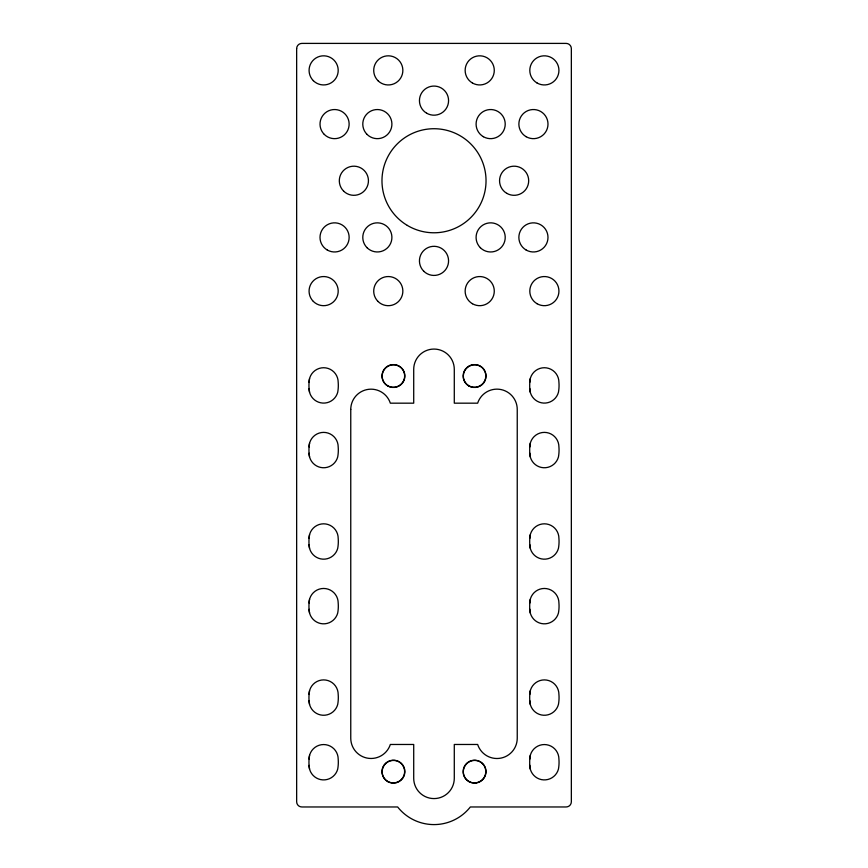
<?xml version="1.0" encoding="UTF-8"?>
<svg xmlns="http://www.w3.org/2000/svg" width="868" height="868" viewBox="0 0 868 868"><rect width="100%" height="100%" fill="white"/><g stroke="black" fill="none" stroke-linecap="round" stroke-linejoin="round"><path stroke-width="1.3" d="M529.795 382.3A14.572 14.572 0 0 1 544.366 367.728A14.572 14.572 0 0 1 558.927 382.3A38.409 38.409 0 0 1 558.439 392.314A14.572 14.572 0 0 1 529.795 388.538M530.294 392.314A38.409 38.409 0 0 1 530.294 378.535M529.795 446.955A14.572 14.572 0 0 1 544.366 432.383A14.572 14.572 0 0 1 558.927 446.955A38.409 38.409 0 0 1 558.439 456.969A14.572 14.572 0 0 1 529.795 453.194M530.294 456.969A38.409 38.409 0 0 1 530.294 443.179M529.795 538.377A14.572 14.572 0 0 1 544.366 523.816A14.572 14.572 0 0 1 558.927 538.377A38.409 38.409 0 0 1 558.439 548.392A14.572 14.572 0 0 1 529.795 544.627M530.294 548.392A38.409 38.409 0 0 1 530.294 534.612M529.795 603.032A14.572 14.572 0 0 1 544.366 588.461A14.572 14.572 0 0 1 558.927 603.032A38.409 38.409 0 0 1 558.439 613.047A14.572 14.572 0 0 1 529.795 609.282M530.294 613.047A38.409 38.409 0 0 1 530.294 599.267M529.795 694.465A14.572 14.572 0 0 1 544.366 679.894A14.572 14.572 0 0 1 558.927 694.465A38.409 38.409 0 0 1 558.439 704.48A14.572 14.572 0 0 1 529.795 700.704M530.294 704.48A38.409 38.409 0 0 1 530.294 690.689M529.795 759.12A14.572 14.572 0 0 1 544.366 744.549A14.572 14.572 0 0 1 558.927 759.12A38.409 38.409 0 0 1 558.439 769.124A14.572 14.572 0 0 1 529.795 765.359M530.294 769.124A38.409 38.409 0 0 1 530.294 755.344M309.062 382.3A14.572 14.572 0 0 1 323.634 367.728A14.572 14.572 0 0 1 338.195 382.3A38.409 38.409 0 0 1 337.706 392.314A14.572 14.572 0 0 1 309.062 388.538M309.561 392.314A38.409 38.409 0 0 1 309.561 378.524M309.062 446.955A14.572 14.572 0 0 1 323.634 432.383A14.572 14.572 0 0 1 338.195 446.955A38.409 38.409 0 0 1 337.706 456.969A14.572 14.572 0 0 1 309.062 453.194M309.561 456.959A38.409 38.409 0 0 1 309.561 443.179M309.062 538.377A14.572 14.572 0 0 1 323.634 523.816A14.572 14.572 0 0 1 338.195 538.377A38.409 38.409 0 0 1 337.706 548.392A14.572 14.572 0 0 1 309.062 544.627M309.561 548.392A38.409 38.409 0 0 1 309.561 534.612M309.062 603.032A14.572 14.572 0 0 1 323.634 588.461A14.572 14.572 0 0 1 338.195 603.032A38.409 38.409 0 0 1 337.706 613.047A14.572 14.572 0 0 1 309.062 609.271M309.561 613.047A38.409 38.409 0 0 1 309.561 599.256M309.062 694.465A14.572 14.572 0 0 1 323.634 679.894A14.572 14.572 0 0 1 338.195 694.465A38.409 38.409 0 0 1 337.706 704.48A14.572 14.572 0 0 1 309.062 700.704M309.561 704.48A38.409 38.409 0 0 1 309.561 690.689M309.062 759.109A14.572 14.572 0 0 1 323.634 744.549A14.572 14.572 0 0 1 338.195 759.109A38.409 38.409 0 0 1 337.706 769.124A14.572 14.572 0 0 1 309.062 765.359M309.561 769.124A38.409 38.409 0 0 1 309.561 755.344M296.65 48.608L296.65 801.772A5.208 5.208 0 0 0 301.847 806.969L397.642 806.969A46.308 46.308 0 0 0 470.347 806.969L566.142 806.969A5.208 5.208 0 0 0 571.35 801.772L571.35 48.608A5.208 5.208 0 0 0 566.153 43.4L301.858 43.4A5.208 5.208 0 0 0 296.65 48.608M350.759 409.446L350.759 738.212A20.29 20.29 0 0 0 390.34 744.473L413.711 744.473L413.711 778.292A20.29 20.29 0 0 0 434 798.582A20.29 20.29 0 0 0 454.289 778.292L454.289 744.473L477.65 744.473A20.29 20.29 0 0 0 517.241 738.212L517.241 409.446A20.29 20.29 0 0 0 477.65 403.175L454.289 403.175L454.289 369.367A20.29 20.29 0 0 0 434 349.066A20.29 20.29 0 0 0 413.711 369.367L413.711 403.175L390.34 403.175A20.29 20.29 0 0 0 350.759 409.446M426.72 113.241A14.572 14.572 0 0 0 448.572 100.634A14.572 14.572 0 0 0 426.72 88.015A14.572 14.572 0 0 0 426.72 113.241M537.086 83.002A14.572 14.572 0 0 0 558.938 70.384A14.572 14.572 0 0 0 537.086 57.765A14.572 14.572 0 0 0 537.086 83.002M313.337 80.681A14.572 14.572 0 0 0 337.706 74.16A14.572 14.572 0 0 0 319.869 56.311A14.572 14.572 0 0 0 313.337 80.681M327.29 250.027A14.572 14.572 0 0 0 349.142 237.409A14.572 14.572 0 0 0 327.29 224.79A14.572 14.572 0 0 0 327.29 250.027M324.274 134.399A14.572 14.572 0 0 0 348.643 127.867A14.572 14.572 0 0 0 330.806 110.03A14.572 14.572 0 0 0 324.274 134.399M377.981 301.424A14.572 14.572 0 0 0 402.361 294.892A14.572 14.572 0 0 0 384.513 277.044A14.572 14.572 0 0 0 377.981 301.424M377.981 80.691A14.572 14.572 0 0 0 402.361 74.16A14.572 14.572 0 0 0 384.513 56.311A14.572 14.572 0 0 0 377.981 80.691M526.149 136.71A14.572 14.572 0 0 0 548.001 124.102A14.572 14.572 0 0 0 526.149 111.484A14.572 14.572 0 0 0 526.149 136.71M526.149 250.027A14.572 14.572 0 0 0 547.99 237.409A14.572 14.572 0 0 0 526.149 224.79A14.572 14.572 0 0 0 526.149 250.027M472.431 83.002A14.572 14.572 0 0 0 494.283 70.384A14.572 14.572 0 0 0 472.431 57.765A14.572 14.572 0 0 0 472.431 83.002M472.431 303.735A14.572 14.572 0 0 0 494.283 291.116A14.572 14.572 0 0 0 472.431 278.498A14.572 14.572 0 0 0 472.431 303.735M313.337 301.424A14.572 14.572 0 0 0 337.706 294.892A14.572 14.572 0 0 0 319.869 277.044A14.572 14.572 0 0 0 313.337 301.424M537.086 303.735A14.572 14.572 0 0 0 558.938 291.116A14.572 14.572 0 0 0 537.086 278.498A14.572 14.572 0 0 0 537.086 303.735M367.045 134.399A14.572 14.572 0 0 0 391.414 127.867A14.572 14.572 0 0 0 373.576 110.03A14.572 14.572 0 0 0 367.045 134.399M343.576 191.058A14.572 14.572 0 0 0 367.945 184.526A14.572 14.572 0 0 0 350.108 166.678A14.572 14.572 0 0 0 343.576 191.058M367.045 247.706A14.572 14.572 0 0 0 391.414 241.174A14.572 14.572 0 0 0 373.576 223.336A14.572 14.572 0 0 0 367.045 247.706M423.703 271.174A14.572 14.572 0 0 0 448.072 264.642A14.572 14.572 0 0 0 430.235 246.805A14.572 14.572 0 0 0 423.703 271.174M480.351 247.706A14.572 14.572 0 0 0 504.731 241.174A14.572 14.572 0 0 0 486.883 223.336A14.572 14.572 0 0 0 480.351 247.706M506.836 193.369A14.572 14.572 0 0 0 528.688 180.75A14.572 14.572 0 0 0 506.836 168.132A14.572 14.572 0 0 0 506.836 193.369M483.368 136.71A14.572 14.572 0 0 0 505.219 124.102A14.572 14.572 0 0 0 483.368 111.484A14.572 14.572 0 0 0 483.368 136.71M407.309 225.409A52.026 52.026 0 0 0 486.026 181.531A52.026 52.026 0 0 0 408.665 135.31A52.026 52.026 0 0 0 407.309 225.409M387.692 781.547A11.447 11.447 0 0 0 404.868 771.641A11.447 11.447 0 0 0 387.692 761.724A11.447 11.447 0 0 0 387.692 781.547M468.861 781.547A11.447 11.447 0 0 0 486.026 771.641A11.447 11.447 0 0 0 468.861 761.724A11.447 11.447 0 0 0 468.861 781.547M468.872 385.934A11.447 11.447 0 0 0 486.047 376.018A11.447 11.447 0 0 0 468.872 366.112A11.447 11.447 0 0 0 468.872 385.934M387.714 385.934A11.447 11.447 0 0 0 404.879 376.018A11.447 11.447 0 0 0 387.714 366.112A11.447 11.447 0 0 0 387.714 385.934M477.433 386.9A11.317 11.197 -45 0 0 482.575 368.043A11.317 11.197 -45 0 0 463.718 373.186A11.317 11.197 -45 0 0 477.433 386.9M395.58 387.074A11.317 11.197 -45 0 0 401.895 368.553A11.317 11.197 -45 0 0 382.755 372.502A11.317 11.197 -45 0 0 395.58 387.074M476.727 782.686A11.317 11.197 -45 0 0 483.042 764.165A11.317 11.197 -45 0 0 463.903 768.126A11.317 11.197 -45 0 0 476.727 782.686M396.253 782.524A11.317 11.197 -45 0 0 401.396 763.656A11.317 11.197 -45 0 0 382.538 768.798A11.317 11.197 -45 0 0 396.253 782.524"/></g></svg>
